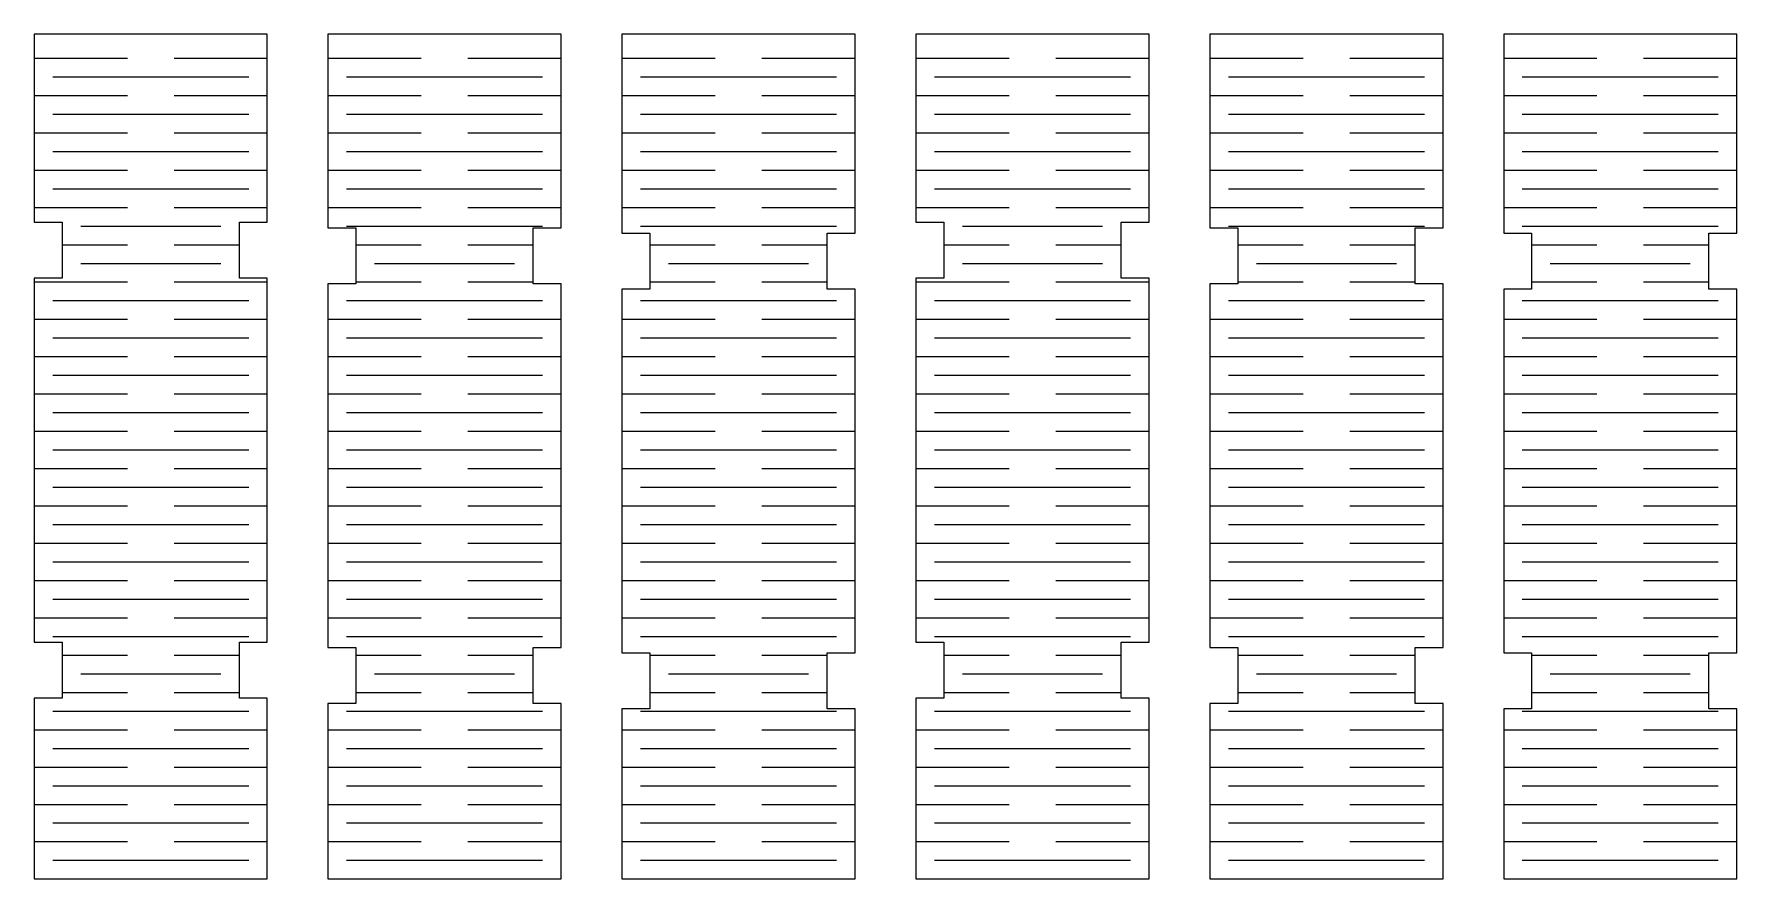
# Model space of a CAD drawing. Header units: millimetres. Extents: x 10 to 375, y 20 to 201.
import ezdxf

# ---------------------------------------------------------------- set-up
doc = ezdxf.new("R2010")
doc.units = ezdxf.units.MM
doc.layers.add('CUT_KERF_LINE', color=7, linetype='CONTINUOUS')
doc.layers.add('CUT_OUTER', color=7, linetype='CONTINUOUS')

msp = doc.modelspace()

# ---------------------------------------------------------------- linework, layer by layer
at = {"layer": 'CUT_KERF_LINE'}
for p, q in [((10, 196.2), (30, 196.2)), ((40, 196.2), (60, 196.2)), ((73, 196.2), (93, 196.2)), ((103, 196.2), (123, 196.2)), ((136, 196.2), (156, 196.2)), ((166, 196.2), (186, 196.2)), ((199, 196.2), (219, 196.2)), ((229, 196.2), (249, 196.2)), ((262, 196.2), (282, 196.2)), ((292, 196.2), (312, 196.2)), ((325, 196.2), (345, 196.2)), ((355, 196.2), (375, 196.2)), ((14, 192.2), (56, 192.2)), ((77, 192.2), (119, 192.2)), ((140, 192.2), (182, 192.2)), ((203, 192.2), (245, 192.2)), ((266, 192.2), (308, 192.2)), ((329, 192.2), (371, 192.2)), ((10, 188.2), (30, 188.2)), ((40, 188.2), (60, 188.2)), ((73, 188.2), (93, 188.2)), ((103, 188.2), (123, 188.2)), ((136, 188.2), (156, 188.2)), ((166, 188.2), (186, 188.2)), ((199, 188.2), (219, 188.2)), ((229, 188.2), (249, 188.2)), ((262, 188.2), (282, 188.2)), ((292, 188.2), (312, 188.2)), ((325, 188.2), (345, 188.2)), ((355, 188.2), (375, 188.2)), ((14, 184.2), (56, 184.2)), ((77, 184.2), (119, 184.2)), ((140, 184.2), (182, 184.2)), ((203, 184.2), (245, 184.2)), ((266, 184.2), (308, 184.2)), ((329, 184.2), (371, 184.2)), ((10, 180.2), (30, 180.2)), ((40, 180.2), (60, 180.2)), ((73, 180.2), (93, 180.2)), ((103, 180.2), (123, 180.2)), ((136, 180.2), (156, 180.2)), ((166, 180.2), (186, 180.2)), ((199, 180.2), (219, 180.2)), ((229, 180.2), (249, 180.2)), ((262, 180.2), (282, 180.2)), ((292, 180.2), (312, 180.2)), ((325, 180.2), (345, 180.2)), ((355, 180.2), (375, 180.2)), ((14, 176.2), (56, 176.2)), ((77, 176.2), (119, 176.2)), ((140, 176.2), (182, 176.2)), ((203, 176.2), (245, 176.2)), ((266, 176.2), (308, 176.2)), ((329, 176.2), (371, 176.2)), ((10, 172.2), (30, 172.2)), ((40, 172.2), (60, 172.2)), ((73, 172.2), (93, 172.2)), ((103, 172.2), (123, 172.2)), ((136, 172.2), (156, 172.2)), ((166, 172.2), (186, 172.2)), ((199, 172.2), (219, 172.2)), ((229, 172.2), (249, 172.2)), ((262, 172.2), (282, 172.2)), ((292, 172.2), (312, 172.2)), ((325, 172.2), (345, 172.2)), ((355, 172.2), (375, 172.2)), ((14, 168.2), (56, 168.2)), ((77, 168.2), (119, 168.2)), ((140, 168.2), (182, 168.2)), ((203, 168.2), (245, 168.2)), ((266, 168.2), (308, 168.2)), ((329, 168.2), (371, 168.2)), ((10, 164.2), (30, 164.2)), ((40, 164.2), (60, 164.2)), ((73, 164.2), (93, 164.2)), ((103, 164.2), (123, 164.2)), ((136, 164.2), (156, 164.2)), ((166, 164.2), (186, 164.2)), ((199, 164.2), (219, 164.2)), ((229, 164.2), (249, 164.2)), ((262, 164.2), (282, 164.2)), ((292, 164.2), (312, 164.2)), ((325, 164.2), (345, 164.2)), ((355, 164.2), (375, 164.2)), ((20, 160.2), (50, 160.2)), ((77, 160.2), (119, 160.2)), ((140, 160.2), (182, 160.2)), ((209, 160.2), (239, 160.2)), ((266, 160.2), (308, 160.2)), ((329, 160.2), (371, 160.2)), ((16, 156.2), (30, 156.2)), ((40, 156.2), (54, 156.2)), ((79, 156.2), (93, 156.2)), ((103, 156.2), (117, 156.2)), ((142, 156.2), (156, 156.2)), ((166, 156.2), (180, 156.2)), ((205, 156.2), (219, 156.2)), ((229, 156.2), (243, 156.2)), ((268, 156.2), (282, 156.2)), ((292, 156.2), (306, 156.2)), ((331, 156.2), (345, 156.2)), ((355, 156.2), (369, 156.2)), ((20, 152.2), (50, 152.2)), ((83, 152.2), (113, 152.2)), ((146, 152.2), (176, 152.2)), ((209, 152.2), (239, 152.2)), ((272, 152.2), (302, 152.2)), ((335, 152.2), (365, 152.2)), ((10, 148.2), (30, 148.2)), ((40, 148.2), (60, 148.2)), ((79, 148.2), (93, 148.2)), ((103, 148.2), (117, 148.2)), ((142, 148.2), (156, 148.2)), ((166, 148.2), (180, 148.2)), ((199, 148.2), (219, 148.2)), ((229, 148.2), (249, 148.2)), ((268, 148.2), (282, 148.2)), ((292, 148.2), (306, 148.2)), ((331, 148.2), (345, 148.2)), ((355, 148.2), (369, 148.2)), ((14, 144.2), (56, 144.2)), ((77, 144.2), (119, 144.2)), ((140, 144.2), (182, 144.2)), ((203, 144.2), (245, 144.2)), ((266, 144.2), (308, 144.2)), ((329, 144.2), (371, 144.2)), ((10, 140.2), (30, 140.2)), ((40, 140.2), (60, 140.2)), ((73, 140.2), (93, 140.2)), ((103, 140.2), (123, 140.2)), ((136, 140.2), (156, 140.2)), ((166, 140.2), (186, 140.2)), ((199, 140.2), (219, 140.2)), ((229, 140.2), (249, 140.2)), ((262, 140.2), (282, 140.2)), ((292, 140.2), (312, 140.2)), ((325, 140.2), (345, 140.2)), ((355, 140.2), (375, 140.2)), ((14, 136.2), (56, 136.2)), ((77, 136.2), (119, 136.2)), ((140, 136.2), (182, 136.2)), ((203, 136.2), (245, 136.2)), ((266, 136.2), (308, 136.2)), ((329, 136.2), (371, 136.2)), ((10, 132.2), (30, 132.2)), ((40, 132.2), (60, 132.2)), ((73, 132.2), (93, 132.2)), ((103, 132.2), (123, 132.2)), ((136, 132.2), (156, 132.2)), ((166, 132.2), (186, 132.2)), ((199, 132.2), (219, 132.2)), ((229, 132.2), (249, 132.2)), ((262, 132.2), (282, 132.2)), ((292, 132.2), (312, 132.2)), ((325, 132.2), (345, 132.2)), ((355, 132.2), (375, 132.2)), ((14, 128.2), (56, 128.2)), ((77, 128.2), (119, 128.2)), ((140, 128.2), (182, 128.2)), ((203, 128.2), (245, 128.2)), ((266, 128.2), (308, 128.2)), ((329, 128.2), (371, 128.2)), ((10, 124.2), (30, 124.2)), ((40, 124.2), (60, 124.2)), ((73, 124.2), (93, 124.2)), ((103, 124.2), (123, 124.2)), ((136, 124.2), (156, 124.2)), ((166, 124.2), (186, 124.2)), ((199, 124.2), (219, 124.2)), ((229, 124.2), (249, 124.2)), ((262, 124.2), (282, 124.2)), ((292, 124.2), (312, 124.2)), ((325, 124.2), (345, 124.2)), ((355, 124.2), (375, 124.2)), ((14, 120.2), (56, 120.2)), ((77, 120.2), (119, 120.2)), ((140, 120.2), (182, 120.2)), ((203, 120.2), (245, 120.2)), ((266, 120.2), (308, 120.2)), ((329, 120.2), (371, 120.2)), ((10, 116.2), (30, 116.2)), ((40, 116.2), (60, 116.2)), ((73, 116.2), (93, 116.2)), ((103, 116.2), (123, 116.2)), ((136, 116.2), (156, 116.2)), ((166, 116.2), (186, 116.2)), ((199, 116.2), (219, 116.2)), ((229, 116.2), (249, 116.2)), ((262, 116.2), (282, 116.2)), ((292, 116.2), (312, 116.2)), ((325, 116.2), (345, 116.2)), ((355, 116.2), (375, 116.2)), ((14, 112.2), (56, 112.2)), ((77, 112.2), (119, 112.2)), ((140, 112.2), (182, 112.2)), ((203, 112.2), (245, 112.2)), ((266, 112.2), (308, 112.2)), ((329, 112.2), (371, 112.2)), ((10, 108.2), (30, 108.2)), ((40, 108.2), (60, 108.2)), ((73, 108.2), (93, 108.2)), ((103, 108.2), (123, 108.2)), ((136, 108.2), (156, 108.2)), ((166, 108.2), (186, 108.2)), ((199, 108.2), (219, 108.2)), ((229, 108.2), (249, 108.2)), ((262, 108.2), (282, 108.2)), ((292, 108.2), (312, 108.2)), ((325, 108.2), (345, 108.2)), ((355, 108.2), (375, 108.2)), ((14, 104.2), (56, 104.2)), ((77, 104.2), (119, 104.2)), ((140, 104.2), (182, 104.2)), ((203, 104.2), (245, 104.2)), ((266, 104.2), (308, 104.2)), ((329, 104.2), (371, 104.2)), ((10, 100.2), (30, 100.2)), ((40, 100.2), (60, 100.2)), ((73, 100.2), (93, 100.2)), ((103, 100.2), (123, 100.2)), ((136, 100.2), (156, 100.2)), ((166, 100.2), (186, 100.2)), ((199, 100.2), (219, 100.2)), ((229, 100.2), (249, 100.2)), ((262, 100.2), (282, 100.2)), ((292, 100.2), (312, 100.2)), ((325, 100.2), (345, 100.2)), ((355, 100.2), (375, 100.2)), ((14, 96.2), (56, 96.2)), ((77, 96.2), (119, 96.2)), ((140, 96.2), (182, 96.2)), ((203, 96.2), (245, 96.2)), ((266, 96.2), (308, 96.2)), ((329, 96.2), (371, 96.2)), ((10, 92.2), (30, 92.2)), ((40, 92.2), (60, 92.2)), ((73, 92.2), (93, 92.2)), ((103, 92.2), (123, 92.2)), ((136, 92.2), (156, 92.2)), ((166, 92.2), (186, 92.2)), ((199, 92.2), (219, 92.2)), ((229, 92.2), (249, 92.2)), ((262, 92.2), (282, 92.2)), ((292, 92.2), (312, 92.2)), ((325, 92.2), (345, 92.2)), ((355, 92.2), (375, 92.2)), ((14, 88.2), (56, 88.2)), ((77, 88.2), (119, 88.2)), ((140, 88.2), (182, 88.2)), ((203, 88.2), (245, 88.2)), ((266, 88.2), (308, 88.2)), ((329, 88.2), (371, 88.2)), ((10, 84.2), (30, 84.2)), ((40, 84.2), (60, 84.2)), ((73, 84.2), (93, 84.2)), ((103, 84.2), (123, 84.2)), ((136, 84.2), (156, 84.2)), ((166, 84.2), (186, 84.2)), ((199, 84.2), (219, 84.2)), ((229, 84.2), (249, 84.2)), ((262, 84.2), (282, 84.2)), ((292, 84.2), (312, 84.2)), ((325, 84.2), (345, 84.2)), ((355, 84.2), (375, 84.2)), ((14, 80.2), (56, 80.2)), ((77, 80.2), (119, 80.2)), ((140, 80.2), (182, 80.2)), ((203, 80.2), (245, 80.2)), ((266, 80.2), (308, 80.2)), ((329, 80.2), (371, 80.2)), ((10, 76.2), (30, 76.2)), ((40, 76.2), (60, 76.2)), ((73, 76.2), (93, 76.2)), ((103, 76.2), (123, 76.2)), ((136, 76.2), (156, 76.2)), ((166, 76.2), (186, 76.2)), ((199, 76.2), (219, 76.2)), ((229, 76.2), (249, 76.2)), ((262, 76.2), (282, 76.2)), ((292, 76.2), (312, 76.2)), ((325, 76.2), (345, 76.2)), ((355, 76.2), (375, 76.2)), ((14, 72.2), (56, 72.2)), ((77, 72.2), (119, 72.2)), ((140, 72.2), (182, 72.2)), ((203, 72.2), (245, 72.2)), ((266, 72.2), (308, 72.2)), ((329, 72.2), (371, 72.2)), ((16, 68.2), (30, 68.2)), ((40, 68.2), (54, 68.2)), ((79, 68.2), (93, 68.2)), ((103, 68.2), (117, 68.2)), ((142, 68.2), (156, 68.2)), ((166, 68.2), (180, 68.2)), ((205, 68.2), (219, 68.2)), ((229, 68.2), (243, 68.2)), ((268, 68.2), (282, 68.2)), ((292, 68.2), (306, 68.2)), ((331, 68.2), (345, 68.2)), ((355, 68.2), (369, 68.2)), ((20, 64.2), (50, 64.2)), ((83, 64.2), (113, 64.2)), ((146, 64.2), (176, 64.2)), ((209, 64.2), (239, 64.2)), ((272, 64.2), (302, 64.2)), ((335, 64.2), (365, 64.2)), ((16, 60.2), (30, 60.2)), ((40, 60.2), (54, 60.2)), ((79, 60.2), (93, 60.2)), ((103, 60.2), (117, 60.2)), ((142, 60.2), (156, 60.2)), ((166, 60.2), (180, 60.2)), ((205, 60.2), (219, 60.2)), ((229, 60.2), (243, 60.2)), ((268, 60.2), (282, 60.2)), ((292, 60.2), (306, 60.2)), ((331, 60.2), (345, 60.2)), ((355, 60.2), (369, 60.2)), ((14, 56.2), (56, 56.2)), ((77, 56.2), (119, 56.2)), ((140, 56.2), (182, 56.2)), ((203, 56.2), (245, 56.2)), ((266, 56.2), (308, 56.2)), ((329, 56.2), (371, 56.2)), ((10, 52.2), (30, 52.2)), ((40, 52.2), (60, 52.2)), ((73, 52.2), (93, 52.2)), ((103, 52.2), (123, 52.2)), ((136, 52.2), (156, 52.2)), ((166, 52.2), (186, 52.2)), ((199, 52.2), (219, 52.2)), ((229, 52.2), (249, 52.2)), ((262, 52.2), (282, 52.2)), ((292, 52.2), (312, 52.2)), ((325, 52.2), (345, 52.2)), ((355, 52.2), (375, 52.2)), ((14, 48.2), (56, 48.2)), ((77, 48.2), (119, 48.2)), ((140, 48.2), (182, 48.2)), ((203, 48.2), (245, 48.2)), ((266, 48.2), (308, 48.2)), ((329, 48.2), (371, 48.2)), ((10, 44.2), (30, 44.2)), ((40, 44.2), (60, 44.2)), ((73, 44.2), (93, 44.2)), ((103, 44.2), (123, 44.2)), ((136, 44.2), (156, 44.2)), ((166, 44.2), (186, 44.2)), ((199, 44.2), (219, 44.2)), ((229, 44.2), (249, 44.2)), ((262, 44.2), (282, 44.2)), ((292, 44.2), (312, 44.2)), ((325, 44.2), (345, 44.2)), ((355, 44.2), (375, 44.2)), ((14, 40.2), (56, 40.2)), ((77, 40.2), (119, 40.2)), ((140, 40.2), (182, 40.2)), ((203, 40.2), (245, 40.2)), ((266, 40.2), (308, 40.2)), ((329, 40.2), (371, 40.2)), ((10, 36.2), (30, 36.2)), ((40, 36.2), (60, 36.2)), ((73, 36.2), (93, 36.2)), ((103, 36.2), (123, 36.2)), ((136, 36.2), (156, 36.2)), ((166, 36.2), (186, 36.2)), ((199, 36.2), (219, 36.2)), ((229, 36.2), (249, 36.2)), ((262, 36.2), (282, 36.2)), ((292, 36.2), (312, 36.2)), ((325, 36.2), (345, 36.2)), ((355, 36.2), (375, 36.2)), ((14, 32.2), (56, 32.2)), ((77, 32.2), (119, 32.2)), ((140, 32.2), (182, 32.2)), ((203, 32.2), (245, 32.2)), ((266, 32.2), (308, 32.2)), ((329, 32.2), (371, 32.2)), ((10, 28.2), (30, 28.2)), ((40, 28.2), (60, 28.2)), ((73, 28.2), (93, 28.2)), ((103, 28.2), (123, 28.2)), ((136, 28.2), (156, 28.2)), ((166, 28.2), (186, 28.2)), ((199, 28.2), (219, 28.2)), ((229, 28.2), (249, 28.2)), ((262, 28.2), (282, 28.2)), ((292, 28.2), (312, 28.2)), ((325, 28.2), (345, 28.2)), ((355, 28.2), (375, 28.2)), ((14, 24.2), (56, 24.2)), ((77, 24.2), (119, 24.2)), ((140, 24.2), (182, 24.2)), ((203, 24.2), (245, 24.2)), ((266, 24.2), (308, 24.2)), ((329, 24.2), (371, 24.2))]:
    msp.add_line(p, q, dxfattribs=at)
at = {"layer": 'CUT_OUTER'}
for points in [[(10, 20.2), (60, 20.2), (60, 59), (54, 59), (54, 71), (60, 71), (60, 149), (54, 149), (54, 161), (60, 161), (60, 201.365176), (10, 201.365176), (10, 161), (16, 161), (16, 149), (10, 149), (10, 71), (16, 71), (16, 59), (10, 59)], [(73, 20.2), (123, 20.2), (123, 57.834824), (117, 57.834824), (117, 69.834824), (123, 69.834824), (123, 147.834824), (117, 147.834824), (117, 159.834824), (123, 159.834824), (123, 201.365176), (73, 201.365176), (73, 159.834824), (79, 159.834824), (79, 147.834824), (73, 147.834824), (73, 69.834824), (79, 69.834824), (79, 57.834824), (73, 57.834824)], [(136, 20.2), (186, 20.2), (186, 56.669647), (180, 56.669647), (180, 68.669647), (186, 68.669647), (186, 146.669647), (180, 146.669647), (180, 158.669647), (186, 158.669647), (186, 201.365176), (136, 201.365176), (136, 158.669647), (142, 158.669647), (142, 146.669647), (136, 146.669647), (136, 68.669647), (142, 68.669647), (142, 56.669647), (136, 56.669647)], [(199, 20.2), (249, 20.2), (249, 59), (243, 59), (243, 71), (249, 71), (249, 149), (243, 149), (243, 161), (249, 161), (249, 201.365176), (199, 201.365176), (199, 161), (205, 161), (205, 149), (199, 149), (199, 71), (205, 71), (205, 59), (199, 59)], [(262, 20.2), (312, 20.2), (312, 57.834824), (306, 57.834824), (306, 69.834824), (312, 69.834824), (312, 147.834824), (306, 147.834824), (306, 159.834824), (312, 159.834824), (312, 201.365176), (262, 201.365176), (262, 159.834824), (268, 159.834824), (268, 147.834824), (262, 147.834824), (262, 69.834824), (268, 69.834824), (268, 57.834824), (262, 57.834824)], [(325, 20.2), (375, 20.2), (375, 56.669647), (369, 56.669647), (369, 68.669647), (375, 68.669647), (375, 146.669647), (369, 146.669647), (369, 158.669647), (375, 158.669647), (375, 201.365176), (325, 201.365176), (325, 158.669647), (331, 158.669647), (331, 146.669647), (325, 146.669647), (325, 68.669647), (331, 68.669647), (331, 56.669647), (325, 56.669647)]]:
    msp.add_lwpolyline(points, close=True, dxfattribs=at)

doc.saveas('drawing.dxf')
